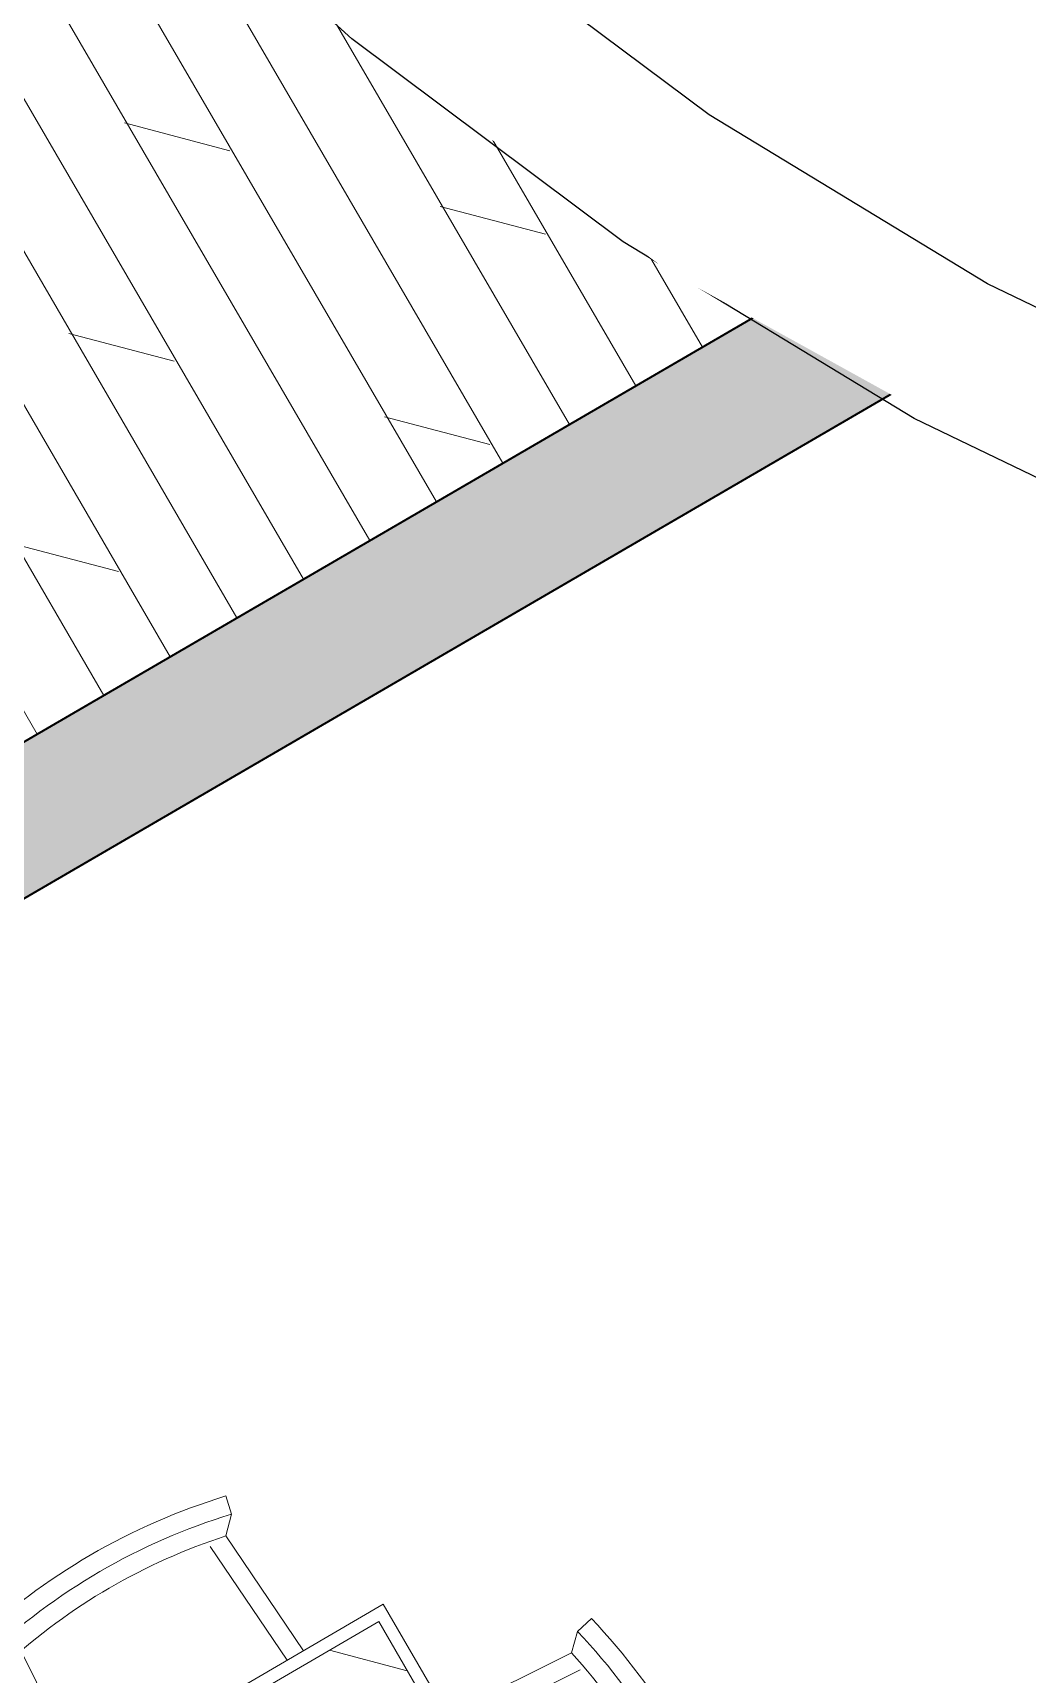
# Model space of a CAD drawing. Header units: millimetres. Extents: x 567980 to 569372, y 2065777 to 2066674.
# Drawn here: x 568852.04 to 568853.655, y 2066269.077 to 2066271.743 of the extents above; entities that cross this region are included whole.
import ezdxf
from ezdxf.enums import TextEntityAlignment as Align
from ezdxf.xclip import XClip

# ---------------------------------------------------------------- set-up
doc = ezdxf.new("R2010")
doc.units = ezdxf.units.MM
doc.linetypes.add('CENTER', pattern=[3, 1.5, -0.5, 0.5, -0.5])
doc.linetypes.add('DOT', pattern=[0.25, 0, -0.25])
for name, color, linetype, lineweight in [('A-DIM', 251, 'Continuous', 15), ('A-HATCH', 251, 'Continuous', 5), ('A-TUONG', 255, 'Continuous', 35), ('E- RANH GIOI', 1, 'CENTER', 13), ('E- THAY', 9, 'Continuous', 20), ('E-Manh', 251, 'Continuous', 13), ('i_Hatch', 250, 'Continuous', 13), ('LD-THAY', 9, 'Continuous', 13)]:
    doc.layers.add(name, color=color, linetype=linetype, lineweight=lineweight)
doc.layers.add('ghi_chu', color=7, linetype='Continuous')
doc.layers.add('text', color=7, linetype='Continuous')
doc.styles.add('avh', font='')
doc.styles.get('avh').set_extended_font_data('.VnAvantH')

# ---------------------------------------------------------------- blocks, each defined once
blk = doc.blocks.new('A$C67F81534')
at = {"color": 2, "linetype": 'Continuous'}
for p, q in [((505.0368122886863, 2254.250084117288), (497.9810249581933, 2284.33373191976)), ((968.5368122886866, 2254.250084117288), (975.5925996201113, 2284.33373191976)), ((505.0368122886863, 2254.250084117288), (530.3570659263058, 2228.267284944887)), ((943.2165586510673, 2228.267284944887), (968.5368122886866, 2254.250084117288)), ((530.3570659263058, 2228.267284944887), (515.381573151797, 2003.634893315146)), ((958.1920514265075, 2003.634893315146), (943.2165586510673, 2228.267284944887)), ((308.3283516196533, 2003.634893315262), (308.3283516196533, -4.17677219957e-05)), ((1183.828351619653, 2003.634893315262), (308.3283516196533, 2003.634893315262)), ((1183.828351619653, -4.17677219957e-05), (1183.828351619653, 2003.634893315262)), ((57.71316081751137, 1864.055273599108), (27.62951301410794, 1871.111060930183)), ((1434.443542421795, 1864.055273599108), (1464.527190224267, 1871.111060930183)), ((57.71316081751137, 1864.055273599108), (83.69595998991282, 1838.735019961372)), ((83.69595998991282, 1838.735019961372), (308.3283516196533, 1853.710512736696)), ((1408.460743249394, 1838.735019961372), (1183.828351619653, 1853.710512736696)), ((1434.443542421795, 1864.055273599108), (1408.460743249394, 1838.735019961372)), ((83.69595998991282, 1425.875527236843), (57.71316081751137, 1400.555273599108)), ((308.3283516196533, 1410.900034461636), (83.69595998991282, 1425.875527236843)), ((1183.828351619653, 1410.900034461636), (1408.460743249394, 1425.875527236843)), ((1408.460743249394, 1425.875527236843), (1434.443542421795, 1400.555273599108)), ((57.71316081751137, 1400.555273599108), (27.62951301410794, 1393.499486268032)), ((1434.443542421795, 1400.555273599108), (1464.527190224267, 1393.499486268032)), ((57.71316081751137, 1269.571950048907), (27.62951301410794, 1276.627737379982)), ((57.71316081751137, 1269.571950048907), (83.69595998991282, 1244.251696411054)), ((83.69595998991282, 1244.251696411054), (308.3283516196533, 1259.227189186378)), ((1408.460743249394, 1244.251696411054), (1183.828351619653, 1259.227189186378)), ((1434.443542421795, 1269.571950048907), (1408.460743249394, 1244.251696411054)), ((1434.443542421795, 1269.571950048907), (1464.527190224267, 1276.627737379982)), ((83.69595998991282, 831.3922036866423), (57.71316081751137, 806.0719500489067)), ((308.3283516196533, 816.4167109113187), (83.69595998991282, 831.3922036866423)), ((1183.828351619653, 816.4167109113187), (1408.460743249394, 831.3922036866423)), ((1408.460743249394, 831.3922036866423), (1434.443542421795, 806.0719500489067)), ((57.71316081751137, 806.0719500489067), (27.62951301410794, 799.0161627178313)), ((1434.443542421795, 806.0719500489067), (1464.527190224267, 799.0161627178313)), ((64.248076104559, 608.7750672858674), (34.16442830208689, 615.8308546169426)), ((1427.908627133816, 608.7750672858674), (1457.99227493722, 615.8308546169426)), ((64.248076104559, 608.7750672858674), (90.23087527696043, 583.4548136480153)), ((90.23087527696043, 583.4548136480153), (308.3283516196533, 597.9946454041637)), ((1401.925827961415, 583.4548136480153), (1183.828351619653, 597.9946454041637)), ((1427.908627133816, 608.7750672858674), (1401.925827961415, 583.4548136480153)), ((90.23087527696043, 170.5953209236031), (64.248076104559, 145.2750672858674)), ((308.3283516196533, 156.0554891674546), (90.23087527696043, 170.5953209236031)), ((1183.828351619653, 156.0554891674546), (1401.925827961415, 170.5953209236031)), ((1401.925827961415, 170.5953209236031), (1427.908627133816, 145.2750672858674)), ((64.248076104559, 145.2750672858674), (34.16442830208689, 138.219279954792)), ((1427.908627133816, 145.2750672858674), (1457.99227493722, 138.219279954792)), ((308.3283516196533, -4.17677219957e-05), (1183.828351619653, -4.17677219957e-05)), ((530.3570659263058, -224.6324333974626), (515.381573151797, -4.17677219957e-05)), ((958.1920514265075, -4.17677219957e-05), (943.2165586510673, -224.6324333974626)), ((505.0368122886863, -250.615232569864), (530.3570659263058, -224.6324333974626)), ((943.2165586510673, -224.6324333974626), (968.5368122886866, -250.615232569864)), ((505.0368122886863, -250.615232569864), (497.9810249581933, -280.6988803723361)), ((968.5368122886866, -250.615232569864), (975.5925996201113, -280.6988803723361))]:
    blk.add_line(p, q, dxfattribs=at)
at = {"color": 8, "linetype": 'Continuous'}
for p, q in [((561.1886273045093, 2226.211847519735), (546.3501636907458, 2003.634893315146)), ((328.9283516192809, 1983.034893315169), (328.9283516192809, 20.59995823225472)), ((1163.228351619094, 1983.034893315169), (328.9283516192809, 1983.034893315169)), ((1163.228351619094, 20.59995823225472), (1163.228351619094, 1983.034893315169)), ((85.75139741506426, 1807.903458583634), (308.3283516196533, 1822.741922197165)), ((1406.405305824242, 1807.903458583634), (1183.828351619653, 1822.741922197165)), ((308.3283516196533, 1441.86862500105), (85.75139741506426, 1456.707088614581)), ((85.75139741506426, 1213.420135033317), (308.3283516196533, 1228.258598646964)), ((1406.405305824242, 1213.420135033317), (1183.828351619653, 1228.258598646964)), ((308.3283516196533, 847.3853014508495), (85.75139741506426, 862.2237650643801)), ((328.9283516192809, 20.59995823225472), (1163.228351619094, 20.59995823225472)), ((561.1886273045093, -222.5769959723111), (546.3501636907458, -4.17677219957e-05))]:
    blk.add_line(p, q, dxfattribs=at)
at = {"color": 8}
for p, q in [((927.2234608875588, 2003.634893315146), (912.3849972737953, 2226.211847519735)), ((328.9283516192809, 1245.869158420479), (1066.094086513854, 1983.034893315169)), ((328.9283516192809, 1890.750542862573), (421.2127020722253, 1983.034893315169)), ((328.9283516192809, 1517.398162396159), (794.5650825388727, 1983.034893315169)), ((328.9283516192809, 1138.388927680091), (1163.228351619094, 1972.688927680137)), ((863.8768621627241, 1486.661247989745), (1163.228351619094, 1786.01273744693)), ((328.9283516192809, 1624.87839313643), (442.4412205750122, 1738.391262092162)), ((821.4504552911966, 1359.38202737621), (1163.228351619094, 1701.159923704457)), ((1183.828351619653, 1441.86862500105), (1406.405305824242, 1456.707088614581)), ((954.3865301543846, 1113.308867523214), (1163.228351619094, 1322.150688988506)), ((328.9283516192809, 951.7127374468837), (581.0341496877372, 1203.818535515107)), ((818.4667985718698, 875.5657594499643), (1163.228351619094, 1220.327312497655)), ((818.4667985718698, 875.5657594499643), (1163.228351619094, 1220.327312497655)), ((328.9283516192809, 866.8599237045273), (425.4706578264013, 963.4022299116476)), ((911.4828860973939, 691.3959887502715), (1163.228351619094, 943.1414542724381)), ((716.9432609323413, 774.042221810785), (804.985632378608, 862.0845932565861)), ((716.9432609323413, 774.042221810785), (804.985632378608, 862.0845932565861)), ((1183.828351619653, 847.3853014508495), (1406.405305824242, 862.2237650643801)), ((618.3232699073851, 777.2456072765635), (671.5438176793978, 830.4661550485761)), ((328.9283516192809, 487.8506889884593), (605.3281206442042, 764.2504580129172)), ((695.6868608454242, 752.7858217238681), (714.2754446882753, 771.3744055668358)), ((695.6868608454242, 752.7858217238681), (714.2754446882753, 771.3744055668358)), ((462.2402104483917, 519.3391713266028), (676.9437339818105, 734.0426948603708)), ((524.4656071923673, 581.5645680709276), (676.9437339818105, 734.0426948603708)), ((880.1511006252838, 660.0642032787435), (901.5855293506756, 681.4986320035532)), ((529.1864223033187, 20.59995823225472), (1163.228351619094, 654.6418875483793)), ((864.5295847943053, 644.4426874471827), (872.1641067899764, 652.0772094433196)), ((328.9283516192809, 108.8414542725077), (855.7776027852666, 635.6907054382609)), ((92.2863127030432, 552.6232522702776), (308.3283516196533, 567.0260548647492)), ((1050.553052395582, 451.4569203326245), (1163.228351619094, 564.1322195564862)), ((1399.870390536263, 552.6232522702776), (1183.828351619653, 567.0260548647492)), ((1121.263730513863, 426.0010762099407), (1163.228351619094, 467.9656973151723)), ((328.9283516192809, 386.0273124976084), (368.9021153319626, 426.0010762099407)), ((715.862612536177, 20.59995823225472), (1027.925635397434, 332.6629810932791)), ((308.3283516196533, 187.0240797069855), (92.2863127030432, 201.4268823013408)), ((1183.828351619653, 187.0240797069855), (1399.870390536263, 201.4268823013408)), ((1094.871847252361, 20.59995823225472), (1163.228351619094, 88.95646259910427)), ((619.6960902949795, 20.59995823225472), (654.5732549307868, 55.47712286817841)), ((927.2234608875588, -4.17677219957e-05), (912.3849972737953, -222.5769959723111))]:
    blk.add_line(p, q, dxfattribs=at)
at = {"color": 2, "linetype": 'Continuous'}
for centre, radius, start, end in [((736.7868122886866, 1266.141308836872), 1045.822171541418, 76.80048482844076, 103.1995151715592), ((736.7868122886866, 1266.141308836872), 984.0221715414186, 77.8904461773857, 102.1095538226143), ((1045.821936097927, 1632.305273599107), 1045.822171541418, 166.800484824993, 193.1995151750069), ((446.3347671413794, 1632.305273599107), 1045.822171541418, 346.8004848249929, 13.19951517500699), ((1045.821936097927, 1632.305273599107), 1014.922171541418, 166.800484824993, 193.1995151750069), ((1045.821936097927, 1632.305273599107), 984.0221715414186, 167.8904461969507, 192.1095538030492), ((446.3347671413794, 1632.305273599107), 984.0221715414186, 347.8904461969506, 12.10955380304924), ((1045.821936097927, 1037.821950048906), 1045.822171541418, 166.800484824993, 193.1995151750069), ((1045.821936097927, 1037.821950048906), 1014.922171541418, 166.800484824993, 193.1995151750069), ((446.3347671413794, 1037.821950048906), 1045.822171541418, 346.8004848249929, 13.19951517500699), ((1045.821936097927, 1037.821950048906), 984.0221715414186, 167.8904461969507, 192.1095538030492), ((446.3347671413794, 1037.821950048906), 984.0221715414186, 347.8904461969506, 12.10955380304924), ((1052.356851385906, 377.0250672858674), 1045.822171541418, 166.800484824993, 193.1995151750069), ((439.7998518534004, 377.0250672858674), 1045.822171541418, 346.8004848249929, 13.19951517500699), ((1052.356851385906, 377.0250672858674), 1014.922171541418, 166.800484824993, 193.1995151750069), ((439.7998518534004, 377.0250672858674), 1014.922171541418, 346.8004848249929, 13.19951517500699), ((1052.356851385906, 377.0250672858674), 984.0221715414186, 167.8904461969507, 192.1095538030492), ((439.7998518534004, 377.0250672858674), 984.0221715414186, 347.8904461969506, 12.10955380304924), ((736.7868122886866, 737.4935427105518), 984.0221715414186, 257.8904461773857, 282.1095538226141), ((736.7868122886866, 737.4935427105518), 1045.822171541418, 256.8004848284407, 283.1995151715593)]:
    blk.add_arc(centre, radius, start, end, dxfattribs=at)
at = {"color": 8, "linetype": 'Continuous'}
for centre, start, end in [((736.7868122886866, 1266.141308836872), 76.80048482844076, 103.1995151715592), ((446.3347671413794, 1632.305273599107), 346.8004848249929, 13.19951517500699), ((446.3347671413794, 1037.821950048906), 346.8004848249929, 13.19951517500699), ((736.7868122886866, 737.4935427105518), 256.8004848284407, 283.1995151715593)]:
    blk.add_arc(centre, 1014.922171541418, start, end, dxfattribs=at)
at = {"color": 8}
for centre, radius, start, end in [((753.3095725048332, 929.539187815506), 23.71430456975139, 148.7907800971929, 240.7624311933613), ((726.3106848886237, 922.4175661433256), 20.53877804133036, 318.6409317407038, 70.91227962468447), ((804.4162054937331, 929.1248334007105), 30.87220209516123, 137.031016933112, 215.0700487606118), ((762.9405305003747, 931.9883384035202), 26.21356438686432, 308.1934003881607, 43.90766527647505), ((843.8439814401792, 900.6453499421476), 37.56386467009188, 116.0384737055574, 204.435923790608), ((784.8886479074132, 921.8273487653348), 44.28682309241754, 303.9865722332902, 16.48782525869027), ((698.4538130257276, 914.3084581674776), 30.87220209516123, 177.0310169432422, 255.0700487456199), ((664.8409771053119, 889.8419802953722), 26.21356438686432, 348.1934004179134, 83.90766529289235), ((746.9635007828474, 917.8355939927278), 37.56386467009188, 156.0384737119898, 244.4359237815797), ((688.1855687834324, 896.1661885550711), 44.28682309241754, 343.9865722407625, 56.48782527179212), ((781.8491265242917, 897.6381635996513), 32.21870847391171, 145.8330266303588, 240.6579535065184), ((744.2578962827101, 888.7897267848019), 29.076542895512, 318.5782775862965, 67.91270257753908), ((856.2282795123756, 905.5316466687946), 23.71430456975139, 108.7907800931105, 200.7624312084795), ((830.9682415239513, 917.4307184215868), 20.53877804133036, 278.6409317388163, 30.91227958759037), ((799.1415898073462, 887.7612370392308), 23.19747010121643, 171.2967028761516, 266.1216297543088), ((777.4442041013388, 870.3726533735171), 20.93511088476864, 344.0419538152044, 93.37637877730808), ((825.4129620045421, 873.0776284801541), 23.19747010121643, 131.2967028963692, 226.1216297105914), ((797.6146341403946, 873.7040112725226), 20.93511088476864, 304.0419538179802, 53.37637878983603), ((857.5852631740271, 862.7491726801961), 32.21870847391171, 105.8330266292887, 200.6579535094743), ((823.1010446017606, 880.1340538362273), 29.076542895512, 278.5782775971318, 27.91270253810548), ((894.5794353345409, 858.1210942801554), 32.21870847391171, 105.8330266292887, 200.6579535094743), ((865.1803050171579, 901.2171444548293), 26.21356438686432, 268.1934004093927, 3.907665283719358), ((895.1118898130951, 872.3635223428718), 30.87220209516123, 97.03101694599316, 175.0700487544899), ((860.095216761343, 875.5059754363028), 29.076542895512, 278.5782775971318, 27.91270253810548), ((630.6013881750405, 814.3490582781378), 44.28682309241754, 23.98657222476296, 96.48782523401907), ((661.6990710683167, 868.7305122999242), 37.56386467009188, 196.0384737004287, 284.4359237536527), ((642.9328612852843, 858.9651324599984), 20.53877804133036, 358.6409317294427, 110.9122796050728), ((659.0375189743935, 881.7751616106834), 23.71430456975139, 188.7907800966763, 280.7624312395101), ((678.2967813340945, 844.7409580952951), 29.076542895512, 358.5782775769501, 107.9127025873301), ((701.405668802559, 875.6824309839868), 32.21870847391171, 185.8330266407055, 280.6579535073986), ((731.1594144469127, 855.6485727191903), 23.19747010121643, 171.2967028761516, 266.1216297543088), ((709.4620287409053, 838.2599890534766), 20.93511088476864, 344.0419538152044, 93.37637877730808), ((764.921001647599, 871.0968917591963), 23.19747010121643, 171.2967028761516, 266.1216297543088), ((743.2236159415912, 853.7083080934825), 20.93511088476864, 344.0419538152044, 93.37637877730808), ((791.1923738447949, 856.4132832001195), 23.19747010121643, 131.2967028963692, 226.1216297105914), ((763.3940459797159, 857.0396659924882), 20.93511088476864, 304.0419538179802, 53.37637878983603), ((821.8035645829513, 838.4182792821667), 20.93511088476864, 104.0419538291536, 213.3763788024706), ((795.8959165327251, 848.5144746719162), 23.19747010121643, 291.2967028932791, 26.12162972997777), ((858.797736743465, 833.7902008821255), 20.93511088476864, 104.0419538291536, 213.3763788024706), ((832.8900886932387, 843.8863962719914), 23.19747010121643, 291.2967028932791, 26.12162972997777), ((907.0090593993663, 825.2032864366192), 37.56386467009188, 76.03847370884714, 164.4359237748305), ((875.4621801376343, 879.3253968500065), 44.28682309241754, 263.9865722328682, 336.4878252651585), ((698.5638202074913, 839.799987439299), 23.19747010121643, 171.2967028761516, 266.1216297543088), ((676.866434501484, 822.4114037734689), 20.93511088476864, 344.0419538152044, 93.37637877730808), ((837.6718352334574, 818.4106429163367), 23.19747010121643, 91.29670289720528, 186.1216297250427), ((816.7797117279844, 836.7589007009517), 20.93511088476864, 264.0419537876557, 13.37637878110401), ((874.6660073930395, 813.7825645162958), 23.19747010121643, 91.29670289720528, 186.1216297250427), ((853.773883888498, 832.130822300911), 20.93511088476864, 264.0419537876557, 13.37637878110401), ((919.6368331369013, 820.985933551099), 23.71430456975139, 68.79078010339246, 160.7624312069568), ((907.9350972631946, 846.3379907705821), 20.53877804133036, 238.6409317275165, 350.9122795940766), ((616.7835162086412, 794.4988194222096), 26.21356438686432, 28.19340042453008, 123.9076652549712), ((626.8056935416532, 834.8471432819498), 30.87220209516123, 217.0310169407572, 295.0700487356796), ((680.2190502965823, 789.207089448115), 20.93511088476864, 24.04195382079714, 133.3763787832126), ((685.6630459036678, 816.4743280309485), 23.19747010121643, 211.2967028780476, 306.1216297497793), ((893.17629872635, 787.3404047754593), 32.21870847391171, 65.83302665920392, 160.6579534796945), ((877.9346409020945, 822.8240248234943), 29.076542895512, 238.5782775903797, 347.9127025573092), ((928.1033473843707, 770.5837732723448), 30.87220209516123, 57.0310169454905, 135.070048727961), ((619.8481810167431, 756.7635163301602), 20.53877804133036, 38.64093170369578, 150.9122795846416), ((656.0816384693608, 768.5986562287435), 29.076542895512, 38.57827760146861, 147.9127025494784), ((653.8952779127285, 807.1553061186568), 32.21870847391171, 225.8330266555867, 320.6579534750759), ((694.5796237532048, 767.8785904770482), 23.19747010121643, 11.2967028749682, 106.1216297506373), ((709.0212511010468, 791.6394571952987), 20.93511088476864, 184.0419538112812, 293.3763788190848), ((848.8495420366526, 759.4225096346344), 23.19747010121643, 51.29670289457854, 146.1216297076735), ((844.6392796924338, 786.9072886902139), 20.93511088476864, 224.0419538279139, 333.3763787763098), ((923.7211739439516, 811.9265819835708), 26.21356438686432, 228.1934004092463, 323.9076652823646), ((617.5230603963137, 784.5888868030161), 23.71430456975139, 228.7907801264842, 320.7624312259292), ((639.0803842302411, 714.6591024723602), 44.28682309241754, 63.98657223594262, 136.4878252255106), ((627.9468665383756, 776.3069183982443), 37.56386467009188, 236.0384737346472, 324.4359237499135), ((689.3482252154497, 732.8333640780763), 20.93511088476864, 64.04195383076792, 173.3763787919929), ((675.991524699144, 757.2206135886954), 23.19747010121643, 251.2967028811536, 346.1216297266976), ((717.8041093759238, 728.9710123980185), 20.93511088476864, 64.04195383076792, 173.3763787919929), ((704.4474088586867, 753.3582619087538), 23.19747010121643, 251.2967028811536, 346.1216297266976), ((808.8839149530977, 729.2572490370368), 23.19747010121643, 11.2967028749682, 106.1216297506373), ((823.3255423009397, 753.018115755287), 20.93511088476864, 184.0419538112812, 293.3763788190848), ((869.3033644370734, 748.7404043547577), 23.19747010121643, 51.29670289457854, 146.1216297076735), ((865.0931020928548, 776.2251834102208), 20.93511088476864, 224.0419538279139, 333.3763787763098), ((906.9030927196144, 726.8095834353007), 37.56386467009188, 36.03847372744939, 124.4359237630547), ((917.5258031301199, 788.5474684507353), 44.28682309241754, 223.9865722580726, 296.4878252650253), ((688.0071799615398, 695.9906503695528), 29.076542895512, 78.57827757628388, 187.9127025592926), ((661.5485937707126, 724.1213923216562), 32.21870847391171, 265.8330266591307, 0.657953496443712), ((819.4953210335224, 707.0500864770728), 23.19747010121643, 11.2967028749682, 106.1216297506373), ((833.9369483813642, 730.8109531953232), 20.93511088476864, 184.0419538112812, 293.3763788190848), ((871.968792071566, 706.6964605139801), 32.21870847391171, 25.83302662350416, 120.657953522749), ((883.1014361223206, 743.6756392808165), 29.076542895512, 198.5782775724241, 307.9127025817846), ((913.8656664425508, 715.4619271841362), 23.71430456975139, 28.79078011280209, 120.7624312387382), ((921.1976049654187, 742.4044605876552), 20.53877804133036, 198.6409317346123, 310.9122795844135), ((641.2547677746043, 690.5709803840144), 26.21356438686432, 68.19340042037337, 163.9076652703753), ((622.9967983989045, 727.9217211048817), 30.87220209516123, 257.0310169505902, 335.0700487343631), ((732.577911143191, 695.5167055220807), 20.93511088476864, 104.0419538291536, 213.3763788024706), ((706.6702630929649, 705.6129009119466), 23.19747010121643, 291.2967028932791, 26.12162972997777), ((766.5302764326334, 705.8221182367997), 20.93511088476864, 144.0419538272502, 253.376378768183), ((740.1941573200747, 696.9031374386979), 23.19747010121643, 331.2967028990589, 66.12162973566589), ((789.680457552895, 694.7179931168213), 20.93511088476864, 144.0419538272502, 253.376378768183), ((763.3443384403363, 685.7990123187193), 23.19747010121643, 331.2967028990589, 66.12162973566589), ((821.9861082332209, 684.8973079170099), 23.19747010121643, 11.2967028749682, 106.1216297506373), ((836.4277355810626, 708.6581746352604), 20.93511088476864, 184.0419538112812, 293.3763788190848), ((887.9535085102543, 671.4094619737007), 30.87220209516123, 17.03101695474533, 95.07004873589594), ((911.171214096248, 705.896697607357), 26.21356438686432, 188.193400413286, 283.9076653069527), ((667.8582225125282, 663.6339897041908), 20.53877804133036, 78.64093175348212, 190.9122795979398), ((648.1912734191864, 683.4549014355289), 23.71430456975139, 268.7907800950886, 0.7624312215181508), ((709.6551404530181, 643.742359429365), 44.28682309241754, 103.9865722140851, 176.4878252487975), ((661.4999188641085, 683.8108390071426), 37.56386467009188, 276.0384737253882, 4.435923778585114), ((759.1350901303813, 660.8910335163819), 29.076542895512, 118.5782775948077, 227.9127025302745), ((720.7845448376611, 665.4331806757255), 32.21870847391171, 305.8330266173708, 40.6579534817096), ((836.183829295449, 679.7233063702002), 29.076542895512, 158.5782775742901, 267.9127025796373), ((803.8859712798147, 658.5515376363182), 32.21870847391171, 345.8330266293827, 80.65795349390262), ((832.5975143136458, 662.6901453570463), 23.19747010121643, 11.2967028749682, 106.1216297506373), ((847.0391416614873, 686.4510120752965), 20.93511088476864, 184.0419538112812, 293.3763788190848), ((891.3974801898003, 691.9695651936341), 44.28682309241754, 183.9865722399763, 256.4878252459025), ((843.5756643880159, 651.5037480947793), 37.56386467009188, 356.0384737165126, 84.43592376679983), ((726.8043612763285, 626.6874541525029), 26.21356438686432, 108.1934004232149, 203.9076652864225), ((688.8093519555404, 643.5637849953491), 30.87220209516123, 297.0310169320955, 15.07004876159935), ((764.4985537780448, 623.1528932008658), 20.53877804133036, 118.6409317018828, 230.9122795738968), ((736.692160256207, 625.6949212733888), 23.71430456975139, 308.7907801278161, 40.76243120465117), ((809.3029440129175, 634.7815613033018), 44.28682309241754, 143.986572256915, 216.4878252644041), ((746.6583819035443, 634.5222176583483), 37.56386467009188, 316.0384737251925, 44.43592376169604), ((833.4026911417022, 632.7400525581324), 26.21356438686432, 148.1934004024869, 243.9076652751012), ((793.4489290118217, 621.2453508103499), 30.87220209516123, 337.031016944143, 55.07004875114882), ((864.5500898221508, 654.2617817238205), 20.53877804133036, 158.6409317139718, 270.9122796256069), ((841.6151724169031, 638.3354829595191), 23.71430456975139, 348.7907801210488, 80.762431206845)]:
    blk.add_arc(centre, radius, start, end, dxfattribs=at)
blk = doc.blocks.new('TANG 1 BT1')
at = {"layer": 'A-HATCH'}
h = blk.add_hatch(color=256, dxfattribs=at)
h.dxf.hatch_style = 1
h.paths.add_polyline_path([(7158834.392333984, 839216.91015625), (7158834.403320312, 837891.8913574219), (7159054.403320312, 837891.8913574219), (7159054.392578125, 839436.9104003906), (7153914.3671875, 839436.9104003906), (7153914.3671875, 839216.9104003906)])
h.paths.add_polyline_path([(7150554.367431641, 839436.9104003906), (7150554.310546875, 838368.6555175781), (7150774.310546875, 838368.6555175781), (7150774.3671875, 839216.9106445312), (7151514.3671875, 839216.9104003906), (7151514.367431641, 839436.9104003906)])
h.paths.add_polyline_path([(7150774.304443359, 836568.6555175781), (7150554.304443359, 836568.6555175781), (7150554.355224609, 835616.8625488281), (7151104.293457031, 835616.869140625), (7151104.293457031, 835319.4682617188), (7151324.293212891, 835319.4682617188), (7151324.293212891, 835616.8688964844), (7152824.293212891, 835616.8688964844), (7152824.293212891, 833426.8796386719), (7152714.293457031, 833426.8796386719), (7152714.293457031, 833316.8796386719), (7152934.293457031, 833316.8796386719), (7152934.293457031, 835726.8688964844), (7150774.354003906, 835726.8618164062)])
h.paths.add_polyline_path([(7151324.293212891, 834519.4677734375), (7151104.293457031, 834519.4675292969), (7151104.305664062, 832826.9133300781), (7151324.305664062, 832826.916015625), (7151324.293457031, 833316.8823242188), (7151914.293212891, 833316.8796386719), (7151914.293457031, 833426.8796386719), (7151324.293212891, 833426.8796386719)])
h.paths.add_polyline_path([(7158834.380371094, 835616.8725585938), (7158834.380371094, 834616.8723144531), (7159054.381347656, 834616.8725585938), (7159054.380371094, 835946.875), (7159054.399169922, 837091.8916015625), (7158834.403320312, 837091.8916015625), (7158834.395751953, 836041.8728027344), (7158234.393798828, 836041.8725585938), (7158234.394287109, 835726.8728027344), (7156074.37109375, 835726.8725585938), (7156074.37109375, 835616.8647460938)])
h.paths.add_polyline_path([(7158834.396484375, 835726.8752441406), (7158289.394042969, 835726.8723144531), (7158289.393554688, 835986.8725585938), (7158834.395751953, 835986.8728027344)], flags=16)
h.paths.add_polyline_path([(7158434.392333984, 831596.9006347656), (7158434.392578125, 831391.9099121094), (7158834.392578125, 831391.9064941406), (7158834.392578125, 827616.9108886719), (7158354.335693359, 827616.9111328125), (7158354.335449219, 827396.9111328125), (7159054.392578125, 827396.9111328125), (7159054.392333984, 832816.9108886719), (7158834.392578125, 832816.9111328125), (7158834.392333984, 831816.90625), (7156074.380859375, 831816.9294433594), (7156074.380859375, 831596.9294433594)])
h.paths.add_polyline_path([(7158834.392333984, 831596.9060058594), (7158834.392578125, 831446.90625), (7158489.392578125, 831446.9099121094), (7158489.392578125, 831596.9096679688)], flags=16)
h.paths.add_polyline_path([(7152934.305664062, 831706.9130859375), (7152934.305664062, 831816.9133300781), (7151324.305664062, 831816.9133300781), (7151324.305419922, 831926.9130859375), (7151104.305419922, 831926.9133300781), (7151104.305664062, 831816.9133300781), (7150554.366210938, 831816.90625), (7150554.369140625, 830866.8950195312), (7150774.369384766, 830866.8952636719), (7150774.3671875, 831706.9064941406)])
h.paths.add_polyline_path([(7150554.364257812, 828526.90625), (7150774.364257812, 828526.90625), (7150774.369873047, 830066.8942871094), (7150554.369140625, 830066.89453125)])
h.paths.add_polyline_path([(7151704.375976562, 827396.9116210938), (7152404.194335938, 827396.9108886719), (7152404.194335938, 827616.9108886719), (7150774.3671875, 827616.9152832031), (7150774.368652344, 827726.9060058594), (7150554.369140625, 827726.90625), (7150554.367431641, 827616.9111328125), (7150554.3671875, 827396.9108886719), (7151404.375976562, 827396.9108886719), (7151404.375976562, 827396.9116210938)])
h.paths.add_polyline_path([(7154604.558105469, 827616.9089355469), (7154604.558105469, 827396.9086914062), (7155304.375976562, 827396.9091796875), (7155304.375976562, 827396.9138183594), (7155604.375976562, 827396.9138183594), (7156654.368408203, 827396.9135742188), (7156654.368652344, 827616.9165039062)])
h.paths.add_polyline_path([(7150304.255615234, 831816.8999023438), (7150304.255615234, 831196.8999023438), (7150554.329589844, 831196.8999023438), (7150554.329589844, 831306.900390625), (7150414.255859375, 831306.9001464844), (7150414.255859375, 831706.8999023438), (7150554.329101562, 831706.900390625), (7150554.329589844, 831816.9001464844)])
h.paths.add_polyline_path([(7150304.255859375, 836228.4792480469), (7150304.255615234, 835616.9025878906), (7150554.318359375, 835616.9025878906), (7150554.318603516, 835726.9025878906), (7150414.255615234, 835726.9025878906), (7150414.255615234, 836118.4792480469), (7150554.365966797, 836118.4787597656), (7150554.365966797, 836228.4792480469)])
at = {"layer": 'A-TUONG'}
for p, q in [((7159054.392578125, 839436.9104003906), (7153914.3671875, 839436.9104003906)), ((7158834.392333984, 839216.91015625), (7153914.3671875, 839216.9104003906))]:
    blk.add_line(p, q, dxfattribs=at)
at = {"rotation": 270}
blk.add_blockref('A$C67F81534', (7151988.601074219, 838240.8291015625), dxfattribs=at)
blk = doc.blocks.new('SAN VUON BT A-BT1')
at = {"layer": 'i_Hatch', "transparency": 33554687}
h = blk.add_hatch(dxfattribs=at)
h.set_pattern_fill('DOLMIT', color=256, scale=500, angle=90, double=1)
h.set_pattern_definition([(90, (2832.471804052591, -202862.1308809184), (-125, 7.7e-15), []), (135, (2832.471804052591, -202862.1308809184), (-249.9999995804921, -249.9999995804921), [176.7766952966368, -353.5533905932737])])
h.paths.add_polyline_path([(7153136.765294363, 839436.8859294639), (7153396.840497333, 839436.8630951007), (7153396.850810148, 839436.9233952842), (7161886.864608527, 839436.9225160485), (7161886.852458509, 835656.8262963376), (7163376.852236928, 835656.827295598), (7163376.864386948, 840926.910365944), (7151496.864386948, 840926.910365944), (7151496.852236928, 839436.8388431835), (7153136.765294363, 839436.9101813809)])
at = {"layer": 'A-DIM'}
blk.add_lwpolyline([(7153386.839232473, 839436.910365954), (7161886.864386961, 839436.910365954), (7161886.867803755, 827396.9076230949), (7158436.843284068, 827396.9076230949), (7158437.843284068, 826196.9117103936), (7158587.827192917, 826196.9117103905), (7158587.826766529, 825596.9117256084), (7154087.89269033, 825596.9116169981), (7154086.885921222, 826196.9116017835), (7154236.869063198, 826196.9142380693), (7154236.847970688, 827396.9056837393), (7153386.841835705, 827396.8968067701), (7153386.87349923, 831196.9040174037), (7153136.765294814, 831196.8999719521), (7153136.765294403, 831816.906174073), (7153336.771440356, 831816.8835145556), (7153336.759290338, 835616.8861559428), (7153136.765294363, 835616.9088154332), (7153136.765294363, 836228.5087830342), (7153386.875086147, 836228.5116552404), (7153386.875086147, 839436.910365954)], dxfattribs=at)
at = {"layer": 'E- THAY'}
blk.add_lwpolyline([(7153496.864538493, 839436.9165225745), (7161886.864539343, 839436.928755863), (7161886.867803752, 827396.9076230971), (7158437.843284068, 827396.9077296788), (7158437.843284068, 826196.9118169755), (7158587.822551482, 826196.9117103936), (7158587.822551482, 825596.9117256084), (7158287.854160477, 825596.9098445723), (7158287.85837442, 825296.9097557549), (7154387.862740117, 825296.911699209)], dxfattribs=at)
at = {"layer": 'E-Manh'}
blk.add_lwpolyline([(7163376.864386948, 840926.910365944), (7163376.852236928, 835656.827295598), (7161886.852458509, 835656.8262963376), (7161886.864608527, 839436.9225160485), (7153386.862185027, 839436.9234627077), (7153386.851872215, 836228.4860160946)], dxfattribs=at)
blk = doc.blocks.new('MBT1 BT1')
at = {"layer": 'E- THAY'}
blk.add_blockref('SAN VUON BT A-BT1', (-75970.5185546875, 193430.5471191406), dxfattribs=at)
blk.add_blockref('TANG 1 BT1', (-73138.046875, 193430.5471191406), dxfattribs=at)
blk = doc.blocks.new('sl')
at = {"layer": 'ghi_chu', "color": 158}
blk.add_circle((0, 0), 5.75, dxfattribs=at)
at = {"color": 158, "linetype": 'DOT'}
blk.add_wipeout([(3.5208595475486404e-16, 5.75), (0.969923385692005, 5.667605193191193), (1.8644182452907085, 5.439342295409173), (2.4721268485312047, 5.19144381119272), (3.1309317900050124, 4.822837974298537), (3.790308711290825, 4.323894063585842), (4.429387843055263, 3.666472874002242), (4.910778165943334, 2.9911131380966225), (5.203892177182513, 2.4458140175120917), (5.532139964477323, 1.5677778584457833), (5.698465156793055, 0.7681112268516266), (5.75, 0), (5.686371084061578, -0.8530438994262575), (5.496098205030802, -1.689794224353129), (5.2327386792073485, -2.383473497886502), (4.825305600030205, -3.127127414467971), (4.383189926834117, -3.721578437343479), (3.929815285478843, -4.197505428467821), (2.9936814231296998, -4.909212924370681), (2.4199680402585857, -5.2159615301617235), (1.5354575353235314, -5.541197538187769), (0.6268165904409351, -5.715732758093926), (-1.056257864264592e-15, -5.75), (-0.8583477087645206, -5.685572900848136), (-1.5940806531006373, -5.524618255717788), (-2.40903986994229, -5.221017803554057), (-3.139398486746215, -4.817330914667954), (-3.7183236567631495, -4.385951343044689), (-4.311791834998167, -3.8040703426255327), (-4.851567804086016, -3.086225824912363), (-5.211174131927694, -2.43026010269017), (-5.5241386364638405, -1.5957419356297642), (-5.686254877874253, -0.853818167908873), (-5.75, 0), (-5.6611914826744, 1.0066831658942323), (-5.488230834533672, 1.7151741331053927), (-5.1200356553748625, 2.616817702418359), (-4.43866223175213, 3.6552397448617775), (-3.5478669059890633, 4.52494645464315), (-2.7209342178740763, 5.0654730264805465), (-1.720506428404943, 5.486561548895381), (-0.804793078194819, 5.693400398820522)], dxfattribs=at).dxf.layer = 'ghi_chu'
at = {"layer": 'ghi_chu'}
blk.add_circle((0, 0), 5.5, dxfattribs=at)
at = {"layer": 'ghi_chu', "style": 'avh'}
for tag, height, p in [('SOLO', 1.25, (0, 2.505939941853285)), ('DT', 1.5, (-0.01470196363516152, -0.4940600581467152))]:
    blk.add_attdef(tag, text='', height=height, dxfattribs=at).set_placement(p, align=Align.CENTER)
blk.add_attdef('MD', text='', height=1.25, dxfattribs=at).set_placement((-0.5015280463267118, -2.996534363832325), align=Align.RIGHT)
blk.add_attdef('TC', (0.5, -3.020000000018626), '', height=1.25, dxfattribs=at)
blk = doc.blocks.new('TEM DAT')
at = {"layer": 'ghi_chu'}
blk.add_blockref('sl', (254.1795284748077, -169.5836560726166), dxfattribs=at)
blk = doc.blocks.new('MA LO')
at = {"layer": 'E- RANH GIOI', "xscale": 996.6571095296216, "yscale": 996.6571095296216, "zscale": 996.6571095296216}
blk.add_blockref('TEM DAT', (-315256.9631516933, 99517.19136619568), dxfattribs=at)

msp = doc.modelspace()

# ---------------------------------------------------------------- block references
at = {"layer": 'LD-THAY', "xscale": 0.001000000000001394, "yscale": 0.001000000000001394, "zscale": 0.001000000000001394, "rotation": 30.1906983248881}
msp.add_blockref('MBT1 BT1', (563250.8787862083, 2061816.907334348, -0.0003398388486864445), dxfattribs=at)

# ---------------------------------------------------------------- next in the draw order: block references
msp.add_blockref('MBT1 BT1', (563250.8787862083, 2061816.907334348, -0.0003398388486864445), dxfattribs=at)

# ---------------------------------------------------------------- next in the draw order: block references
at = {"layer": 'text'}
ref = msp.add_blockref('MA LO', (568918.1304692444, 2066345.654630337), dxfattribs=dict(at, xscale=0.001000000000001394, yscale=0.001000000000001394, zscale=0.001000000000001394))
XClip(ref).set_block_clipping_path([(-136708.084112525, -393536.3904697895), (377080.8607170582, -389718.9184806347), (377080.8607170582, 192659.0805361271), (-315505.95911979675, 196067.95970368385), (-315505.95911979675, 99448.33040356636)])

doc.saveas('drawing.dxf')
